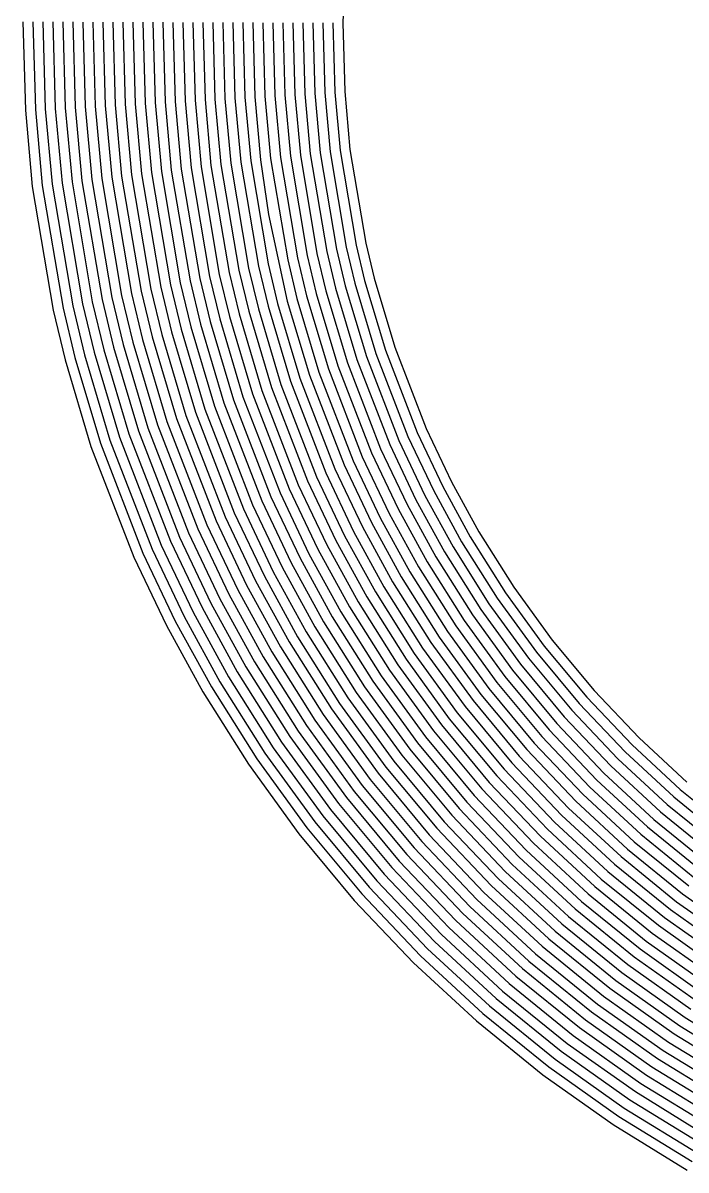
# Model space of a CAD drawing. Header units: metres. Extents: x -19 to 19, y -19.6 to 19.6.
# Drawn here: x -3.984 to -1.993, y -19.106 to -15.66 of the extents above; entities that cross this region are included whole.
import ezdxf

# ---------------------------------------------------------------- set-up
doc = ezdxf.new("R2010")
doc.units = ezdxf.units.M

msp = doc.modelspace()

# ---------------------------------------------------------------- linework, layer by layer
for p, q in [((-3.017941, -15.493057, -0.184507), (-3.023771, -15.660529, -0.20282)), ((-3.984224, -15.657029, -0.202405), (-3.97695, -15.922245, -0.231825)), ((-3.95421, -15.657138, -0.202418), (-3.946986, -15.920498, -0.231632)), ((-3.924196, -15.657247, -0.202431), (-3.917023, -15.918751, -0.231438)), ((-3.894181, -15.657357, -0.202443), (-3.88706, -15.917005, -0.231244)), ((-3.864167, -15.657466, -0.202456), (-3.857097, -15.915258, -0.231051)), ((-3.834153, -15.657576, -0.202469), (-3.827133, -15.913511, -0.230857)), ((-3.804139, -15.657685, -0.202482), (-3.79717, -15.911764, -0.230663)), ((-3.774125, -15.657794, -0.202495), (-3.767207, -15.910017, -0.23047)), ((-3.744111, -15.657904, -0.202508), (-3.737244, -15.908271, -0.230276)), ((-3.714097, -15.658013, -0.202521), (-3.70728, -15.906524, -0.230082)), ((-3.684082, -15.658123, -0.202534), (-3.677317, -15.904777, -0.229889)), ((-3.654068, -15.658232, -0.202547), (-3.647354, -15.90303, -0.229695)), ((-3.624054, -15.658341, -0.20256), (-3.617391, -15.901283, -0.229501)), ((-3.59404, -15.658451, -0.202573), (-3.587428, -15.899536, -0.229307)), ((-3.564026, -15.65856, -0.202586), (-3.557464, -15.89779, -0.229114)), ((-3.534012, -15.658669, -0.202599), (-3.527501, -15.896043, -0.22892)), ((-3.503998, -15.658779, -0.202612), (-3.497538, -15.894296, -0.228726)), ((-3.473983, -15.658888, -0.202625), (-3.467575, -15.892549, -0.228533)), ((-3.443969, -15.658998, -0.202638), (-3.437611, -15.890802, -0.228339)), ((-3.413955, -15.659107, -0.202651), (-3.407648, -15.889056, -0.228145)), ((-3.383941, -15.659216, -0.202664), (-3.377685, -15.887309, -0.227952)), ((-3.353927, -15.659326, -0.202677), (-3.347722, -15.885562, -0.227758)), ((-3.323913, -15.659435, -0.20269), (-3.317758, -15.883815, -0.227564)), ((-3.293899, -15.659545, -0.202703), (-3.287795, -15.882068, -0.227371)), ((-3.263884, -15.659654, -0.202716), (-3.257832, -15.880322, -0.227177)), ((-3.23387, -15.659763, -0.202729), (-3.227869, -15.878575, -0.226983)), ((-3.203856, -15.659873, -0.202742), (-3.197905, -15.876828, -0.226789)), ((-3.173842, -15.659982, -0.202755), (-3.167942, -15.875081, -0.226596)), ((-3.143828, -15.660091, -0.202768), (-3.137979, -15.873334, -0.226402)), ((-3.113814, -15.660201, -0.202781), (-3.108016, -15.871588, -0.226208)), ((-3.083799, -15.66031, -0.202794), (-3.078053, -15.869841, -0.226015)), ((-3.053785, -15.66042, -0.202807), (-3.048089, -15.868094, -0.225821)), ((-3.023771, -15.660529, -0.20282), (-3.018126, -15.866347, -0.225627)), ((-3.287795, -15.882068, -0.227371), (-3.270604, -16.071533, -0.248661)), ((-3.257832, -15.880322, -0.227177), (-3.240799, -16.068046, -0.248269)), ((-3.227869, -15.878575, -0.226983), (-3.210994, -16.064559, -0.247877)), ((-3.197905, -15.876828, -0.226789), (-3.181188, -16.061071, -0.247485)), ((-3.167942, -15.875081, -0.226596), (-3.151383, -16.057584, -0.247094)), ((-3.137979, -15.873334, -0.226402), (-3.121578, -16.054097, -0.246702)), ((-3.108016, -15.871588, -0.226208), (-3.091773, -16.05061, -0.24631)), ((-3.078053, -15.869841, -0.226015), (-3.061967, -16.047123, -0.245918)), ((-3.048089, -15.868094, -0.225821), (-3.032162, -16.043636, -0.245527)), ((-3.018126, -15.866347, -0.225627), (-3.002357, -16.040148, -0.245135)), ((-3.88706, -15.917005, -0.231244), (-3.86671, -16.141276, -0.256496)), ((-3.857097, -15.915258, -0.231051), (-3.836905, -16.137789, -0.256104)), ((-3.827133, -15.913511, -0.230857), (-3.8071, -16.134302, -0.255712)), ((-3.79717, -15.911764, -0.230663), (-3.777294, -16.130815, -0.255321)), ((-3.767207, -15.910017, -0.23047), (-3.747489, -16.127328, -0.254929)), ((-3.737244, -15.908271, -0.230276), (-3.717684, -16.123841, -0.254537)), ((-3.70728, -15.906524, -0.230082), (-3.687879, -16.120353, -0.254145)), ((-3.677317, -15.904777, -0.229889), (-3.658073, -16.116866, -0.253754)), ((-3.647354, -15.90303, -0.229695), (-3.628268, -16.113379, -0.253362)), ((-3.617391, -15.901283, -0.229501), (-3.598463, -16.109892, -0.25297)), ((-3.587428, -15.899536, -0.229307), (-3.568657, -16.106405, -0.252578)), ((-3.557464, -15.89779, -0.229114), (-3.538852, -16.102918, -0.252186)), ((-3.527501, -15.896043, -0.22892), (-3.509047, -16.09943, -0.251795)), ((-3.497538, -15.894296, -0.228726), (-3.479241, -16.095943, -0.251403)), ((-3.467575, -15.892549, -0.228533), (-3.449436, -16.092456, -0.251011)), ((-3.437611, -15.890802, -0.228339), (-3.419631, -16.088969, -0.250619)), ((-3.407648, -15.889056, -0.228145), (-3.389826, -16.085482, -0.250228)), ((-3.377685, -15.887309, -0.227952), (-3.36002, -16.081995, -0.249836)), ((-3.347722, -15.885562, -0.227758), (-3.330215, -16.078507, -0.249444)), ((-3.317758, -15.883815, -0.227564), (-3.30041, -16.07502, -0.249052)), ((-3.97695, -15.922245, -0.231825), (-3.956126, -16.151738, -0.257671)), ((-3.946986, -15.920498, -0.231632), (-3.926321, -16.148251, -0.257279)), ((-3.917023, -15.918751, -0.231438), (-3.896516, -16.144764, -0.256888)), ((-3.121578, -16.054097, -0.246702), (-3.072045, -16.346619, -0.279966)), ((-3.091773, -16.05061, -0.24631), (-3.042716, -16.340319, -0.279242)), ((-3.061967, -16.047123, -0.245918), (-3.013387, -16.334019, -0.278518)), ((-3.032162, -16.043636, -0.245527), (-2.984058, -16.32772, -0.277793)), ((-3.002357, -16.040148, -0.245135), (-2.954729, -16.32142, -0.277069)), ((-3.419631, -16.088969, -0.250619), (-3.365333, -16.409616, -0.287208)), ((-3.389826, -16.085482, -0.250228), (-3.336004, -16.403316, -0.286484)), ((-3.36002, -16.081995, -0.249836), (-3.306675, -16.397017, -0.28576)), ((-3.330215, -16.078507, -0.249444), (-3.277346, -16.390717, -0.285036)), ((-3.30041, -16.07502, -0.249052), (-3.248018, -16.384417, -0.284311)), ((-3.270604, -16.071533, -0.248661), (-3.246568, -16.235699, -0.26728)), ((-3.240799, -16.068046, -0.248269), (-3.18936, -16.371818, -0.282863)), ((-3.210994, -16.064559, -0.247877), (-3.160031, -16.365518, -0.282139)), ((-3.181188, -16.061071, -0.247485), (-3.130702, -16.359218, -0.281415)), ((-3.151383, -16.057584, -0.247094), (-3.101374, -16.352919, -0.28069)), ((-3.717684, -16.123841, -0.254537), (-3.658621, -16.472614, -0.29445)), ((-3.687879, -16.120353, -0.254145), (-3.629292, -16.466314, -0.293726)), ((-3.658073, -16.116866, -0.253754), (-3.599964, -16.460014, -0.293002)), ((-3.628268, -16.113379, -0.253362), (-3.570635, -16.453714, -0.292278)), ((-3.598463, -16.109892, -0.25297), (-3.541306, -16.447415, -0.291554)), ((-3.568657, -16.106405, -0.252578), (-3.511977, -16.441115, -0.290829)), ((-3.538852, -16.102918, -0.252186), (-3.482648, -16.434815, -0.290105)), ((-3.509047, -16.09943, -0.251795), (-3.453319, -16.428515, -0.289381)), ((-3.479241, -16.095943, -0.251403), (-3.423991, -16.422216, -0.288657)), ((-3.449436, -16.092456, -0.251011), (-3.394662, -16.415916, -0.287932)), ((-3.956126, -16.151738, -0.257671), (-3.893252, -16.523012, -0.300244)), ((-3.926321, -16.148251, -0.257279), (-3.863923, -16.516712, -0.29952)), ((-3.896516, -16.144764, -0.256888), (-3.834594, -16.510412, -0.298796)), ((-3.86671, -16.141276, -0.256496), (-3.805265, -16.504112, -0.298072)), ((-3.836905, -16.137789, -0.256104), (-3.775936, -16.497813, -0.297347)), ((-3.8071, -16.134302, -0.255712), (-3.746608, -16.491513, -0.296623)), ((-3.777294, -16.130815, -0.255321), (-3.717279, -16.485213, -0.295899)), ((-3.747489, -16.127328, -0.254929), (-3.68795, -16.478913, -0.295175)), ((-3.246568, -16.235699, -0.26728), (-3.190454, -16.495902, -0.297182)), ((-2.984058, -16.32772, -0.277793), (-2.958475, -16.434448, -0.290058)), ((-2.954729, -16.32142, -0.277069), (-2.929478, -16.426766, -0.289168)), ((-3.160031, -16.365518, -0.282139), (-3.132459, -16.480539, -0.295401)), ((-3.130702, -16.359218, -0.281415), (-3.103462, -16.472857, -0.29451)), ((-3.101374, -16.352919, -0.28069), (-3.074465, -16.465175, -0.29362)), ((-3.072045, -16.346619, -0.279966), (-3.045467, -16.457493, -0.29273)), ((-3.042716, -16.340319, -0.279242), (-3.01647, -16.449811, -0.291839)), ((-3.013387, -16.334019, -0.278518), (-2.987473, -16.442129, -0.290949)), ((-3.306675, -16.397017, -0.28576), (-3.277446, -16.518948, -0.299853)), ((-3.277346, -16.390717, -0.285036), (-3.248449, -16.511266, -0.298963)), ((-3.248018, -16.384417, -0.284311), (-3.219451, -16.503584, -0.298072)), ((-3.18936, -16.371818, -0.282863), (-3.161457, -16.488221, -0.296291)), ((-3.453319, -16.428515, -0.289381), (-3.422433, -16.557357, -0.304305)), ((-3.423991, -16.422216, -0.288657), (-3.393435, -16.549676, -0.303415)), ((-3.394662, -16.415916, -0.287932), (-3.364438, -16.541994, -0.302524)), ((-3.365333, -16.409616, -0.287208), (-3.335441, -16.534312, -0.301634)), ((-3.336004, -16.403316, -0.286484), (-3.306443, -16.52663, -0.300743)), ((-2.929478, -16.426766, -0.289168), (-2.867664, -16.634446, -0.313255)), ((-3.629292, -16.466314, -0.293726), (-3.596417, -16.603449, -0.309647)), ((-3.599964, -16.460014, -0.293002), (-3.567419, -16.595767, -0.308757)), ((-3.570635, -16.453714, -0.292278), (-3.538422, -16.588085, -0.307867)), ((-3.541306, -16.447415, -0.291554), (-3.509425, -16.580403, -0.306976)), ((-3.511977, -16.441115, -0.290829), (-3.480427, -16.572721, -0.306086)), ((-3.482648, -16.434815, -0.290105), (-3.45143, -16.565039, -0.305195)), ((-3.074465, -16.465175, -0.29362), (-3.010232, -16.680975, -0.318724)), ((-3.045467, -16.457493, -0.29273), (-2.981718, -16.671669, -0.31763)), ((-3.01647, -16.449811, -0.291839), (-2.953205, -16.662363, -0.316536)), ((-2.987473, -16.442129, -0.290949), (-2.924691, -16.653057, -0.315443)), ((-2.958475, -16.434448, -0.290058), (-2.896178, -16.643752, -0.314349)), ((-3.775936, -16.497813, -0.297347), (-3.741403, -16.641858, -0.3141)), ((-3.746608, -16.491513, -0.296623), (-3.712406, -16.634176, -0.313209)), ((-3.717279, -16.485213, -0.295899), (-3.683409, -16.626494, -0.312319)), ((-3.68795, -16.478913, -0.295175), (-3.654411, -16.618812, -0.311428)), ((-3.658621, -16.472614, -0.29445), (-3.625414, -16.61113, -0.310538)), ((-3.190454, -16.495902, -0.297182), (-3.124285, -16.718198, -0.323099)), ((-3.161457, -16.488221, -0.296291), (-3.095772, -16.708892, -0.322005)), ((-3.132459, -16.480539, -0.295401), (-3.067258, -16.699586, -0.320911)), ((-3.103462, -16.472857, -0.29451), (-3.038745, -16.690281, -0.319818)), ((-3.893252, -16.523012, -0.300244), (-3.857393, -16.672585, -0.317661)), ((-3.863923, -16.516712, -0.29952), (-3.828395, -16.664903, -0.316771)), ((-3.834594, -16.510412, -0.298796), (-3.799398, -16.657222, -0.31588)), ((-3.805265, -16.504112, -0.298072), (-3.770401, -16.64954, -0.31499)), ((-3.335441, -16.534312, -0.301634), (-3.266853, -16.764727, -0.328568)), ((-3.306443, -16.52663, -0.300743), (-3.238339, -16.755421, -0.327474)), ((-3.277446, -16.518948, -0.299853), (-3.209826, -16.746115, -0.32638)), ((-3.248449, -16.511266, -0.298963), (-3.181312, -16.73681, -0.325287)), ((-3.219451, -16.503584, -0.298072), (-3.152799, -16.727504, -0.324193)), ((-3.45143, -16.565039, -0.305195), (-3.380907, -16.80195, -0.332943)), ((-3.422433, -16.557357, -0.304305), (-3.352393, -16.792644, -0.331849)), ((-3.393435, -16.549676, -0.303415), (-3.32388, -16.783339, -0.330755)), ((-3.364438, -16.541994, -0.302524), (-3.295366, -16.774033, -0.329662)), ((-3.596417, -16.603449, -0.309647), (-3.523474, -16.848479, -0.338412)), ((-3.567419, -16.595767, -0.308757), (-3.49496, -16.839173, -0.337318)), ((-3.538422, -16.588085, -0.307867), (-3.466447, -16.829868, -0.336224)), ((-3.509425, -16.580403, -0.306976), (-3.437934, -16.820562, -0.33513)), ((-3.480427, -16.572721, -0.306086), (-3.40942, -16.811256, -0.334037)), ((-3.712406, -16.634176, -0.313209), (-3.637528, -16.885702, -0.342787)), ((-3.683409, -16.626494, -0.312319), (-3.609014, -16.876396, -0.341693)), ((-3.654411, -16.618812, -0.311428), (-3.580501, -16.867091, -0.340599)), ((-3.625414, -16.61113, -0.310538), (-3.551987, -16.857785, -0.339506)), ((-2.867664, -16.634446, -0.313255), (-2.773305, -16.878886, -0.341996)), ((-3.857393, -16.672585, -0.317661), (-3.780095, -16.932231, -0.348256)), ((-3.828395, -16.664903, -0.316771), (-3.751582, -16.922925, -0.347162)), ((-3.799398, -16.657222, -0.31588), (-3.723068, -16.91362, -0.346068)), ((-3.770401, -16.64954, -0.31499), (-3.694555, -16.904314, -0.344974)), ((-3.741403, -16.641858, -0.3141), (-3.666041, -16.895008, -0.343881)), ((-2.981718, -16.671669, -0.31763), (-2.883071, -16.927114, -0.347817)), ((-2.953205, -16.662363, -0.316536), (-2.85563, -16.915055, -0.346373)), ((-2.924691, -16.653057, -0.315443), (-2.828188, -16.902999, -0.344914)), ((-2.896178, -16.643752, -0.314349), (-2.800747, -16.890942, -0.343455)), ((-3.095772, -16.708892, -0.322005), (-2.992837, -16.975349, -0.353573)), ((-3.067258, -16.699586, -0.320911), (-2.965395, -16.96329, -0.352134)), ((-3.038745, -16.690281, -0.319818), (-2.937954, -16.951232, -0.350695)), ((-3.010232, -16.680975, -0.318724), (-2.910512, -16.939173, -0.349256)), ((-3.181312, -16.73681, -0.325287), (-3.075161, -17.011526, -0.357891)), ((-3.152799, -16.727504, -0.324193), (-3.047719, -16.999467, -0.356452)), ((-3.124285, -16.718198, -0.323099), (-3.020278, -16.987408, -0.355013)), ((-3.295366, -16.774033, -0.329662), (-3.184926, -17.059762, -0.363647)), ((-3.266853, -16.764727, -0.328568), (-3.157485, -17.047703, -0.362208)), ((-3.238339, -16.755421, -0.327474), (-3.130044, -17.035644, -0.360769)), ((-3.209826, -16.746115, -0.32638), (-3.102602, -17.023585, -0.35933)), ((-3.40942, -16.811256, -0.334037), (-3.294692, -17.107998, -0.369404)), ((-3.380907, -16.80195, -0.332943), (-3.267251, -17.095939, -0.367964)), ((-3.352393, -16.792644, -0.331849), (-3.239809, -17.08388, -0.366525)), ((-3.32388, -16.783339, -0.330755), (-3.212368, -17.071821, -0.365086)), ((-3.49496, -16.839173, -0.337318), (-3.377016, -17.144175, -0.373721)), ((-3.466447, -16.829868, -0.336224), (-3.349575, -17.132116, -0.372282)), ((-3.437934, -16.820562, -0.33513), (-3.322133, -17.120057, -0.370843)), ((-3.609014, -16.876396, -0.341693), (-3.486782, -17.19241, -0.379477)), ((-3.580501, -16.867091, -0.340599), (-3.45934, -17.180351, -0.378038)), ((-3.551987, -16.857785, -0.339506), (-3.431899, -17.168292, -0.376599)), ((-3.523474, -16.848479, -0.338412), (-3.404458, -17.156234, -0.37516)), ((-2.773305, -16.878886, -0.341996), (-2.697148, -17.039241, -0.361057)), ((-3.723068, -16.91362, -0.346068), (-3.596548, -17.240646, -0.385234)), ((-3.694555, -16.904314, -0.344974), (-3.569106, -17.228587, -0.383795)), ((-3.666041, -16.895008, -0.343881), (-3.541665, -17.216528, -0.382356)), ((-3.637528, -16.885702, -0.342787), (-3.514223, -17.204469, -0.380916)), ((-2.85563, -16.915055, -0.346373), (-2.777446, -17.079677, -0.365941)), ((-2.828188, -16.902999, -0.344914), (-2.75068, -17.066198, -0.364313)), ((-2.800747, -16.890942, -0.343455), (-2.723914, -17.052719, -0.362685)), ((-3.780095, -16.932231, -0.348256), (-3.65143, -17.264764, -0.388112)), ((-3.751582, -16.922925, -0.347162), (-3.623989, -17.252705, -0.386673)), ((-2.937954, -16.951232, -0.350695), (-2.857743, -17.120114, -0.370825)), ((-2.910512, -16.939173, -0.349256), (-2.830977, -17.106635, -0.369197)), ((-2.883071, -16.927114, -0.347817), (-2.804211, -17.093156, -0.367569)), ((-2.992837, -16.975349, -0.353573), (-2.911275, -17.147072, -0.374082)), ((-2.965395, -16.96329, -0.352134), (-2.884509, -17.133593, -0.372454)), ((-3.075161, -17.011526, -0.357891), (-2.991572, -17.187509, -0.378966)), ((-3.047719, -16.999467, -0.356452), (-2.964807, -17.17403, -0.377338)), ((-3.020278, -16.987408, -0.355013), (-2.938041, -17.160551, -0.37571)), ((-3.157485, -17.047703, -0.362208), (-3.07187, -17.227946, -0.38385)), ((-3.130044, -17.035644, -0.360769), (-3.045104, -17.214467, -0.382222)), ((-3.102602, -17.023585, -0.35933), (-3.018338, -17.200988, -0.380594)), ((-2.723914, -17.052719, -0.362685), (-2.641114, -17.203858, -0.380832)), ((-2.697148, -17.039241, -0.361057), (-2.615198, -17.188828, -0.378998)), ((-3.239809, -17.08388, -0.366525), (-3.152168, -17.268383, -0.388734)), ((-3.212368, -17.071821, -0.365086), (-3.125402, -17.254904, -0.387106)), ((-3.184926, -17.059762, -0.363647), (-3.098636, -17.241425, -0.385478)), ((-2.777446, -17.079677, -0.365941), (-2.692944, -17.233916, -0.384499)), ((-2.75068, -17.066198, -0.364313), (-2.667029, -17.218887, -0.382666)), ((-3.322133, -17.120057, -0.370843), (-3.232465, -17.308819, -0.393618)), ((-3.294692, -17.107998, -0.369404), (-3.205699, -17.295341, -0.39199)), ((-3.267251, -17.095939, -0.367964), (-3.178934, -17.281862, -0.390362)), ((-2.857743, -17.120114, -0.370825), (-2.77069, -17.279004, -0.39)), ((-2.830977, -17.106635, -0.369197), (-2.744775, -17.263975, -0.388167)), ((-2.804211, -17.093156, -0.367569), (-2.718859, -17.248946, -0.386333)), ((-3.404458, -17.156234, -0.37516), (-3.312763, -17.349256, -0.398502)), ((-3.377016, -17.144175, -0.373721), (-3.285997, -17.335777, -0.396874)), ((-3.349575, -17.132116, -0.372282), (-3.259231, -17.322298, -0.395246)), ((-2.911275, -17.147072, -0.374082), (-2.82252, -17.309063, -0.393667)), ((-2.884509, -17.133593, -0.372454), (-2.796605, -17.294034, -0.391834)), ((-3.45934, -17.180351, -0.378038), (-3.366295, -17.376214, -0.401758)), ((-3.431899, -17.168292, -0.376599), (-3.339529, -17.362735, -0.40013)), ((-2.991572, -17.187509, -0.378966), (-2.900266, -17.354151, -0.399168)), ((-2.964807, -17.17403, -0.377338), (-2.874351, -17.339122, -0.397335)), ((-2.938041, -17.160551, -0.37571), (-2.848435, -17.324092, -0.395501)), ((-2.615198, -17.188828, -0.378998), (-2.510261, -17.355244, -0.399125)), ((-3.541665, -17.216528, -0.382356), (-3.446592, -17.416651, -0.406642)), ((-3.514223, -17.204469, -0.380916), (-3.419826, -17.403172, -0.405014)), ((-3.486782, -17.19241, -0.379477), (-3.39306, -17.389693, -0.403386)), ((-3.045104, -17.214467, -0.382222), (-2.952096, -17.38421, -0.402836)), ((-3.018338, -17.200988, -0.380594), (-2.926181, -17.36918, -0.401002)), ((-2.667029, -17.218887, -0.382666), (-2.560082, -17.388483, -0.403226)), ((-2.641114, -17.203858, -0.380832), (-2.535172, -17.371863, -0.401175)), ((-3.623989, -17.252705, -0.386673), (-3.52689, -17.457088, -0.411527)), ((-3.596548, -17.240646, -0.385234), (-3.500124, -17.443609, -0.409899)), ((-3.569106, -17.228587, -0.383795), (-3.473358, -17.43013, -0.40827)), ((-3.125402, -17.254904, -0.387106), (-3.029842, -17.429298, -0.408336)), ((-3.098636, -17.241425, -0.385478), (-3.003927, -17.414268, -0.406503)), ((-3.07187, -17.227946, -0.38385), (-2.978012, -17.399239, -0.404669)), ((-2.718859, -17.248946, -0.386333), (-2.609903, -17.421723, -0.407326)), ((-2.692944, -17.233916, -0.384499), (-2.584992, -17.405103, -0.405276)), ((-3.65143, -17.264764, -0.388112), (-3.553656, -17.470567, -0.413155)), ((-3.205699, -17.295341, -0.39199), (-3.107588, -17.474386, -0.413837)), ((-3.178934, -17.281862, -0.390362), (-3.081672, -17.459356, -0.412004)), ((-3.152168, -17.268383, -0.388734), (-3.055757, -17.444327, -0.41017)), ((-2.796605, -17.294034, -0.391834), (-2.684634, -17.471583, -0.413476)), ((-2.77069, -17.279004, -0.39), (-2.659724, -17.454963, -0.411426)), ((-2.744775, -17.263975, -0.388167), (-2.634813, -17.438343, -0.409376)), ((-3.259231, -17.322298, -0.395246), (-3.159418, -17.504444, -0.417504)), ((-3.232465, -17.308819, -0.393618), (-3.133503, -17.489415, -0.415671)), ((-2.848435, -17.324092, -0.395501), (-2.734455, -17.504823, -0.417576)), ((-2.82252, -17.309063, -0.393667), (-2.709544, -17.488203, -0.415526)), ((-3.339529, -17.362735, -0.40013), (-3.237164, -17.549532, -0.423005)), ((-3.312763, -17.349256, -0.398502), (-3.211249, -17.534503, -0.421172)), ((-3.285997, -17.335777, -0.396874), (-3.185333, -17.519474, -0.419338)), ((-2.900266, -17.354151, -0.399168), (-2.784276, -17.538063, -0.421676)), ((-2.874351, -17.339122, -0.397335), (-2.759365, -17.521443, -0.419626)), ((-2.510261, -17.355244, -0.399125), (-2.395116, -17.513867, -0.418511)), ((-3.39306, -17.389693, -0.403386), (-3.288994, -17.579591, -0.426673)), ((-3.366295, -17.376214, -0.401758), (-3.263079, -17.564562, -0.424839)), ((-2.952096, -17.38421, -0.402836), (-2.834096, -17.571303, -0.425777)), ((-2.926181, -17.36918, -0.401002), (-2.809186, -17.554683, -0.423727)), ((-2.560082, -17.388483, -0.403226), (-2.442648, -17.550254, -0.423044)), ((-2.535172, -17.371863, -0.401175), (-2.418882, -17.532061, -0.420778)), ((-3.473358, -17.43013, -0.40827), (-3.36674, -17.624679, -0.432173)), ((-3.446592, -17.416651, -0.406642), (-3.340825, -17.60965, -0.43034)), ((-3.419826, -17.403172, -0.405014), (-3.314909, -17.59462, -0.428506)), ((-3.029842, -17.429298, -0.408336), (-2.908827, -17.621163, -0.431927)), ((-3.003927, -17.414268, -0.406503), (-2.883917, -17.604543, -0.429877)), ((-2.978012, -17.399239, -0.404669), (-2.859007, -17.587923, -0.427827)), ((-2.609903, -17.421723, -0.407326), (-2.49018, -17.586641, -0.427578)), ((-2.584992, -17.405103, -0.405276), (-2.466414, -17.568448, -0.425311)), ((-3.52689, -17.457088, -0.411527), (-3.41857, -17.654738, -0.435841)), ((-3.500124, -17.443609, -0.409899), (-3.392655, -17.639708, -0.434007)), ((-3.081672, -17.459356, -0.412004), (-2.958648, -17.654403, -0.436027)), ((-3.055757, -17.444327, -0.41017), (-2.933738, -17.637783, -0.433977)), ((-2.659724, -17.454963, -0.411426), (-2.537711, -17.623028, -0.432112)), ((-2.634813, -17.438343, -0.409376), (-2.513945, -17.604835, -0.429845)), ((-3.553656, -17.470567, -0.413155), (-3.444486, -17.669767, -0.437674)), ((-3.133503, -17.489415, -0.415671), (-3.008469, -17.687642, -0.440127)), ((-3.107588, -17.474386, -0.413837), (-2.983559, -17.671023, -0.438077)), ((-2.709544, -17.488203, -0.415526), (-2.585243, -17.659415, -0.436646)), ((-2.684634, -17.471583, -0.413476), (-2.561477, -17.641222, -0.434379)), ((-3.211249, -17.534503, -0.421172), (-3.0832, -17.737502, -0.446278)), ((-3.185333, -17.519474, -0.419338), (-3.05829, -17.720882, -0.444227)), ((-3.159418, -17.504444, -0.417504), (-3.033379, -17.704262, -0.442177)), ((-2.759365, -17.521443, -0.419626), (-2.632775, -17.695802, -0.44118)), ((-2.734455, -17.504823, -0.417576), (-2.609009, -17.677609, -0.438913)), ((-2.418882, -17.532061, -0.420778), (-2.291467, -17.685343, -0.439698)), ((-2.395116, -17.513867, -0.418511), (-2.26895, -17.66565, -0.437221)), ((-3.263079, -17.564562, -0.424839), (-3.133021, -17.770742, -0.450378)), ((-3.237164, -17.549532, -0.423005), (-3.108111, -17.754122, -0.448328)), ((-2.834096, -17.571303, -0.425777), (-2.704073, -17.750383, -0.44798)), ((-2.809186, -17.554683, -0.423727), (-2.680307, -17.732189, -0.445714)), ((-2.784276, -17.538063, -0.421676), (-2.656541, -17.713996, -0.443447)), ((-2.466414, -17.568448, -0.425311), (-2.336501, -17.724728, -0.444653)), ((-2.442648, -17.550254, -0.423044), (-2.313984, -17.705036, -0.442176)), ((-3.314909, -17.59462, -0.428506), (-3.182842, -17.803982, -0.454478)), ((-3.288994, -17.579591, -0.426673), (-3.157931, -17.787362, -0.452428)), ((-2.883917, -17.604543, -0.429877), (-2.751605, -17.78677, -0.452514)), ((-2.859007, -17.587923, -0.427827), (-2.727839, -17.768576, -0.450247)), ((-2.513945, -17.604835, -0.429845), (-2.381535, -17.764114, -0.449607)), ((-2.49018, -17.586641, -0.427578), (-2.359018, -17.744421, -0.44713)), ((-3.392655, -17.639708, -0.434007), (-3.257573, -17.853842, -0.460628)), ((-3.36674, -17.624679, -0.432173), (-3.232663, -17.837222, -0.458578)), ((-3.340825, -17.60965, -0.43034), (-3.207752, -17.820602, -0.456528)), ((-2.933738, -17.637783, -0.433977), (-2.799137, -17.823157, -0.457048)), ((-2.908827, -17.621163, -0.431927), (-2.775371, -17.804963, -0.454781)), ((-2.537711, -17.623028, -0.432112), (-2.404052, -17.783807, -0.452084)), ((-3.444486, -17.669767, -0.437674), (-3.307394, -17.887082, -0.464728)), ((-3.41857, -17.654738, -0.435841), (-3.282483, -17.870462, -0.462678)), ((-2.983559, -17.671023, -0.438077), (-2.846669, -17.859544, -0.461582)), ((-2.958648, -17.654403, -0.436027), (-2.822903, -17.84135, -0.459315)), ((-2.585243, -17.659415, -0.436646), (-2.449087, -17.823192, -0.457039)), ((-2.561477, -17.641222, -0.434379), (-2.426569, -17.803499, -0.454562)), ((-2.26895, -17.66565, -0.437221), (-2.134119, -17.8078, -0.454866)), ((-3.033379, -17.704262, -0.442177), (-2.894201, -17.895931, -0.466116)), ((-3.008469, -17.687642, -0.440127), (-2.870435, -17.877737, -0.463849)), ((-2.632775, -17.695802, -0.44118), (-2.494121, -17.862578, -0.461993)), ((-2.609009, -17.677609, -0.438913), (-2.471604, -17.842885, -0.459516)), ((-2.313984, -17.705036, -0.442176), (-2.176471, -17.850006, -0.460224)), ((-2.291467, -17.685343, -0.439698), (-2.155295, -17.828903, -0.457545)), ((-3.0832, -17.737502, -0.446278), (-2.941733, -17.932318, -0.470649)), ((-3.05829, -17.720882, -0.444227), (-2.917967, -17.914124, -0.468383)), ((-2.680307, -17.732189, -0.445714), (-2.539155, -17.901963, -0.466948)), ((-2.656541, -17.713996, -0.443447), (-2.516638, -17.88227, -0.464471)), ((-2.336501, -17.724728, -0.444653), (-2.197648, -17.871109, -0.462903)), ((-3.133021, -17.770742, -0.450378), (-2.989265, -17.968705, -0.475183)), ((-3.108111, -17.754122, -0.448328), (-2.965499, -17.950511, -0.472916)), ((-2.727839, -17.768576, -0.450247), (-2.584189, -17.941349, -0.471902)), ((-2.704073, -17.750383, -0.44798), (-2.561672, -17.921656, -0.469425)), ((-2.381535, -17.764114, -0.449607), (-2.24, -17.913316, -0.468261)), ((-2.359018, -17.744421, -0.44713), (-2.218824, -17.892213, -0.465582)), ((-3.182842, -17.803982, -0.454478), (-3.036797, -18.005092, -0.479717)), ((-3.157931, -17.787362, -0.452428), (-3.013031, -17.986898, -0.47745)), ((-2.775371, -17.804963, -0.454781), (-2.629224, -17.980734, -0.476857)), ((-2.751605, -17.78677, -0.452514), (-2.606706, -17.961041, -0.47438)), ((-2.426569, -17.803499, -0.454562), (-2.282352, -17.955523, -0.473619)), ((-2.404052, -17.783807, -0.452084), (-2.261176, -17.934419, -0.47094)), ((-2.134119, -17.8078, -0.454866), (-1.990893, -17.940359, -0.471467)), ((-3.232663, -17.837222, -0.458578), (-3.084328, -18.041479, -0.484251)), ((-3.207752, -17.820602, -0.456528), (-3.060563, -18.023285, -0.481984)), ((-2.822903, -17.84135, -0.459315), (-2.674258, -18.02012, -0.481811)), ((-2.799137, -17.823157, -0.457048), (-2.651741, -18.000427, -0.479334)), ((-2.471604, -17.842885, -0.459516), (-2.324704, -17.997729, -0.478977)), ((-2.449087, -17.823192, -0.457039), (-2.303528, -17.976626, -0.476298)), ((-2.155295, -17.828903, -0.457545), (-2.010644, -17.962778, -0.474337)), ((-3.282483, -17.870462, -0.462678), (-3.13186, -18.077866, -0.488785)), ((-3.257573, -17.853842, -0.460628), (-3.108094, -18.059672, -0.486518)), ((-2.870435, -17.877737, -0.463849), (-2.719292, -18.059505, -0.486766)), ((-2.846669, -17.859544, -0.461582), (-2.696775, -18.039812, -0.484289)), ((-2.494121, -17.862578, -0.461993), (-2.34588, -18.018832, -0.481656)), ((-2.197648, -17.871109, -0.462903), (-2.050146, -18.007616, -0.480075)), ((-2.176471, -17.850006, -0.460224), (-2.030395, -17.985197, -0.477206)), ((-3.307394, -17.887082, -0.464728), (-3.155626, -18.096059, -0.491052)), ((-2.917967, -17.914124, -0.468383), (-2.764326, -18.098891, -0.49172)), ((-2.894201, -17.895931, -0.466116), (-2.741809, -18.079198, -0.489243)), ((-2.539155, -17.901963, -0.466948), (-2.388233, -18.061039, -0.487014)), ((-2.516638, -17.88227, -0.464471), (-2.367056, -18.039936, -0.484335)), ((-2.24, -17.913316, -0.468261), (-2.089648, -18.052454, -0.485814)), ((-2.218824, -17.892213, -0.465582), (-2.069897, -18.030035, -0.482945)), ((-2.941733, -17.932318, -0.470649), (-2.786843, -18.118583, -0.494198)), ((-2.584189, -17.941349, -0.471902), (-2.430585, -18.103245, -0.492372)), ((-2.561672, -17.921656, -0.469425), (-2.409409, -18.082142, -0.489693)), ((-2.261176, -17.934419, -0.47094), (-2.109399, -18.074873, -0.488683)), ((-2.989265, -17.968705, -0.475183), (-2.831878, -18.157969, -0.499152)), ((-2.965499, -17.950511, -0.472916), (-2.809361, -18.138276, -0.496675)), ((-2.629224, -17.980734, -0.476857), (-2.472937, -18.145452, -0.497729)), ((-2.606706, -17.961041, -0.47438), (-2.451761, -18.124349, -0.49505)), ((-2.303528, -17.976626, -0.476298), (-2.148901, -18.119711, -0.494422)), ((-2.282352, -17.955523, -0.473619), (-2.12915, -18.097292, -0.491553)), ((-2.010644, -17.962778, -0.474337), (-1.857565, -18.087046, -0.490029)), ((-3.036797, -18.005092, -0.479717), (-2.876912, -18.197354, -0.504107)), ((-3.013031, -17.986898, -0.47745), (-2.854395, -18.177662, -0.501629)), ((-2.651741, -18.000427, -0.479334), (-2.494113, -18.166555, -0.500408)), ((-2.34588, -18.018832, -0.481656), (-2.188403, -18.164548, -0.500161)), ((-2.324704, -17.997729, -0.478977), (-2.168652, -18.14213, -0.497292)), ((-2.050146, -18.007616, -0.480075), (-1.89405, -18.134327, -0.496126)), ((-2.030395, -17.985197, -0.477206), (-1.875807, -18.110686, -0.493077)), ((-3.084328, -18.041479, -0.484251), (-2.921946, -18.23674, -0.509061)), ((-3.060563, -18.023285, -0.481984), (-2.899429, -18.217047, -0.506584)), ((-2.696775, -18.039812, -0.484289), (-2.536465, -18.208762, -0.505766)), ((-2.674258, -18.02012, -0.481811), (-2.515289, -18.187658, -0.503087)), ((-2.367056, -18.039936, -0.484335), (-2.208154, -18.186967, -0.50303)), ((-2.089648, -18.052454, -0.485814), (-1.930535, -18.181607, -0.502223)), ((-2.069897, -18.030035, -0.482945), (-1.912292, -18.157967, -0.499175)), ((-3.13186, -18.077866, -0.488785), (-2.96698, -18.276125, -0.514016)), ((-3.108094, -18.059672, -0.486518), (-2.944463, -18.256433, -0.511538)), ((-2.741809, -18.079198, -0.489243), (-2.578818, -18.250968, -0.511124)), ((-2.719292, -18.059505, -0.486766), (-2.557641, -18.229865, -0.508445)), ((-2.409409, -18.082142, -0.489693), (-2.247656, -18.231805, -0.508769)), ((-2.388233, -18.061039, -0.487014), (-2.227905, -18.209386, -0.5059)), ((-2.109399, -18.074873, -0.488683), (-1.948778, -18.205248, -0.505272)), ((-3.155626, -18.096059, -0.491052), (-2.989498, -18.295818, -0.516493)), ((-2.786843, -18.118583, -0.494198), (-2.62117, -18.293175, -0.516482)), ((-2.764326, -18.098891, -0.49172), (-2.599994, -18.272071, -0.513803)), ((-2.430585, -18.103245, -0.492372), (-2.267407, -18.254224, -0.511638)), ((-2.148901, -18.119711, -0.494422), (-1.985263, -18.252528, -0.51137)), ((-2.12915, -18.097292, -0.491553), (-1.96702, -18.228888, -0.508321)), ((-2.809361, -18.138276, -0.496675), (-2.642346, -18.314278, -0.519161)), ((-2.472937, -18.145452, -0.497729), (-2.30691, -18.299062, -0.517377)), ((-2.451761, -18.124349, -0.49505), (-2.287158, -18.276643, -0.514508)), ((-2.168652, -18.14213, -0.497292), (-2.003506, -18.276168, -0.514418)), ((-2.854395, -18.177662, -0.501629), (-2.684698, -18.356484, -0.524519)), ((-2.831878, -18.157969, -0.499152), (-2.663522, -18.335381, -0.52184)), ((-2.515289, -18.187658, -0.503087), (-2.346412, -18.3439, -0.523116)), ((-2.494113, -18.166555, -0.500408), (-2.326661, -18.321481, -0.520247)), ((-2.208154, -18.186967, -0.50303), (-2.039991, -18.323449, -0.520516)), ((-2.188403, -18.164548, -0.500161), (-2.021748, -18.299809, -0.517467)), ((-2.899429, -18.217047, -0.506584), (-2.72705, -18.398691, -0.529877)), ((-2.876912, -18.197354, -0.504107), (-2.705874, -18.377588, -0.527198)), ((-2.536465, -18.208762, -0.505766), (-2.366163, -18.366319, -0.525985)), ((-2.227905, -18.209386, -0.5059), (-2.058234, -18.347089, -0.523565)), ((-2.944463, -18.256433, -0.511538), (-2.769402, -18.440897, -0.535235)), ((-2.921946, -18.23674, -0.509061), (-2.748226, -18.419794, -0.532556)), ((-2.578818, -18.250968, -0.511124), (-2.405665, -18.411157, -0.531724)), ((-2.557641, -18.229865, -0.508445), (-2.385914, -18.388738, -0.528855)), ((-2.267407, -18.254224, -0.511638), (-2.094719, -18.39437, -0.529662)), ((-2.247656, -18.231805, -0.508769), (-2.076476, -18.37073, -0.526613)), ((-2.96698, -18.276125, -0.514016), (-2.790579, -18.462001, -0.537914)), ((-2.62117, -18.293175, -0.516482), (-2.445167, -18.455995, -0.537463)), ((-2.599994, -18.272071, -0.513803), (-2.425416, -18.433576, -0.534593)), ((-2.287158, -18.276643, -0.514508), (-2.112961, -18.41801, -0.532711)), ((-2.003506, -18.276168, -0.514418), (-1.829188, -18.399788, -0.530322)), ((-2.989498, -18.295818, -0.516493), (-2.811755, -18.483104, -0.540592)), ((-2.642346, -18.314278, -0.519161), (-2.464918, -18.478414, -0.540332)), ((-2.326661, -18.321481, -0.520247), (-2.149447, -18.465291, -0.538808)), ((-2.30691, -18.299062, -0.517377), (-2.131204, -18.441651, -0.535759)), ((-2.039991, -18.323449, -0.520516), (-1.86249, -18.44932, -0.536755)), ((-2.021748, -18.299809, -0.517467), (-1.845839, -18.424554, -0.533539)), ((-2.684698, -18.356484, -0.524519), (-2.50442, -18.523252, -0.546071)), ((-2.663522, -18.335381, -0.52184), (-2.484669, -18.500833, -0.543201)), ((-2.346412, -18.3439, -0.523116), (-2.167689, -18.488931, -0.541857)), ((-2.058234, -18.347089, -0.523565), (-1.879141, -18.474087, -0.539971)), ((-2.705874, -18.377588, -0.527198), (-2.524171, -18.545671, -0.54894)), ((-2.385914, -18.388738, -0.528855), (-2.204175, -18.536212, -0.547954)), ((-2.366163, -18.366319, -0.525985), (-2.185932, -18.512571, -0.544906)), ((-2.094719, -18.39437, -0.529662), (-1.912443, -18.523619, -0.546404)), ((-2.076476, -18.37073, -0.526613), (-1.895792, -18.498853, -0.543188)), ((-2.748226, -18.419794, -0.532556), (-2.563673, -18.590509, -0.554679)), ((-2.72705, -18.398691, -0.529877), (-2.543922, -18.56809, -0.55181)), ((-2.405665, -18.411157, -0.531724), (-2.222417, -18.559852, -0.551003)), ((-2.112961, -18.41801, -0.532711), (-1.929094, -18.548385, -0.54962)), ((-2.790579, -18.462001, -0.537914), (-2.603175, -18.635347, -0.560418)), ((-2.769402, -18.440897, -0.535235), (-2.583424, -18.612928, -0.557548)), ((-2.445167, -18.455995, -0.537463), (-2.258902, -18.607133, -0.5571)), ((-2.425416, -18.433576, -0.534593), (-2.24066, -18.583492, -0.554052)), ((-2.149447, -18.465291, -0.538808), (-1.962396, -18.597918, -0.556053)), ((-2.131204, -18.441651, -0.535759), (-1.945745, -18.573151, -0.552837)), ((-2.811755, -18.483104, -0.540592), (-2.622926, -18.657766, -0.563287)), ((-2.484669, -18.500833, -0.543201), (-2.295388, -18.654413, -0.563198)), ((-2.464918, -18.478414, -0.540332), (-2.277145, -18.630773, -0.560149)), ((-2.167689, -18.488931, -0.541857), (-1.979047, -18.622684, -0.559269)), ((-2.50442, -18.523252, -0.546071), (-2.31363, -18.678054, -0.566247)), ((-2.185932, -18.512571, -0.544906), (-1.995698, -18.64745, -0.562486)), ((-2.543922, -18.56809, -0.55181), (-2.350116, -18.725334, -0.572344)), ((-2.524171, -18.545671, -0.54894), (-2.331873, -18.701694, -0.569295)), ((-2.222417, -18.559852, -0.551003), (-2.029, -18.696982, -0.568918)), ((-2.204175, -18.536212, -0.547954), (-2.012349, -18.672216, -0.565702)), ((-2.563673, -18.590509, -0.554679), (-2.368358, -18.748974, -0.575393)), ((-2.24066, -18.583492, -0.554052), (-2.045651, -18.721748, -0.572135)), ((-2.603175, -18.635347, -0.560418), (-2.404844, -18.796255, -0.58149)), ((-2.583424, -18.612928, -0.557548), (-2.386601, -18.772615, -0.578441)), ((-2.277145, -18.630773, -0.560149), (-2.078952, -18.771281, -0.578567)), ((-2.258902, -18.607133, -0.5571), (-2.062302, -18.746515, -0.575351)), ((-2.622926, -18.657766, -0.563287), (-2.423086, -18.819895, -0.584539)), ((-2.295388, -18.654413, -0.563198), (-2.095603, -18.796047, -0.581783)), ((-2.012349, -18.672216, -0.565702), (-1.81054, -18.796373, -0.582014)), ((-1.995698, -18.64745, -0.562486), (-1.795556, -18.770583, -0.578644)), ((-2.331873, -18.701694, -0.569295), (-2.128905, -18.845579, -0.588216)), ((-2.31363, -18.678054, -0.566247), (-2.112254, -18.820813, -0.585)), ((-2.029, -18.696982, -0.568918), (-1.825523, -18.822162, -0.585385)), ((-2.350116, -18.725334, -0.572344), (-2.145556, -18.870345, -0.591432)), ((-2.045651, -18.721748, -0.572135), (-1.840507, -18.847952, -0.588756)), ((-2.386601, -18.772615, -0.578441), (-2.178858, -18.919878, -0.597865)), ((-2.368358, -18.748974, -0.575393), (-2.162207, -18.895112, -0.594649)), ((-2.078952, -18.771281, -0.578567), (-1.870474, -18.899531, -0.595497)), ((-2.062302, -18.746515, -0.575351), (-1.85549, -18.873741, -0.592126)), ((-2.404844, -18.796255, -0.58149), (-2.195509, -18.944644, -0.601081)), ((-2.095603, -18.796047, -0.581783), (-1.885457, -18.92532, -0.598868)), ((-2.423086, -18.819895, -0.584539), (-2.21216, -18.96941, -0.604298)), ((-2.128905, -18.845579, -0.588216), (-1.915424, -18.976899, -0.605609)), ((-2.112254, -18.820813, -0.585), (-1.900441, -18.95111, -0.602239)), ((-2.145556, -18.870345, -0.591432), (-1.930407, -19.002689, -0.60898)), ((-2.162207, -18.895112, -0.594649), (-1.945391, -19.028478, -0.612351)), ((-2.195509, -18.944644, -0.601081), (-1.975358, -19.080057, -0.619092)), ((-2.178858, -18.919878, -0.597865), (-1.960374, -19.054268, -0.615722)), ((-2.21216, -18.96941, -0.604298), (-1.990341, -19.105847, -0.622463))]:
    msp.add_line(p, q)

doc.saveas('drawing.dxf')
